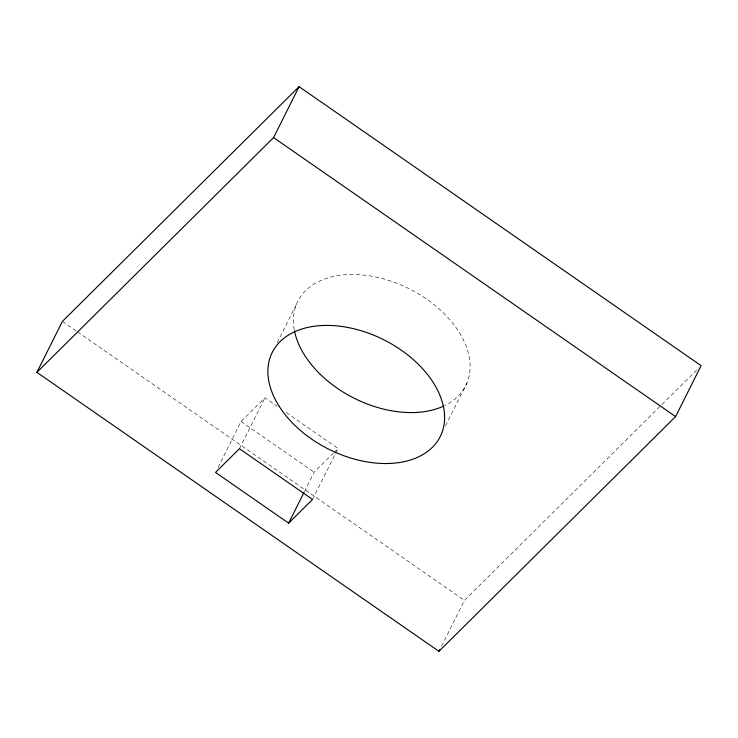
<?xml version="1.0" encoding="UTF-8"?>
<svg xmlns="http://www.w3.org/2000/svg" width="738" height="738" viewBox="0 0 738 738"><rect width="100%" height="100%" fill="white"/><g stroke="black" fill="none" stroke-linecap="round" stroke-linejoin="round"><path stroke-width="0.55" stroke-dasharray="3.69 2.77" d="M277.211 342.709L296.602 303.991M218.088 467.329L241.04 421.481L264.951 397.773L277.137 406.223M239.444 448.713L264.951 397.773M304.453 491.573L314.148 472.209L333.272 453.243M312.543 499.441L338.05 448.501L284.628 411.426M445.475 425.854L466.905 383.059M441.481 646.248L464.433 600.4L698.655 368.077M334.065 452.449L338.05 448.501M241.04 421.481L314.148 472.209M62.407 321.408L76.595 331.261M77.545 331.916L464.433 600.4M294.25 329.785A93.938 61.254 26.6 0 1 409.452 288.89A93.938 61.254 26.6 0 1 444.783 405.559"/><path stroke-width="1.11" d="M36.9 372.349L62.407 321.408L299.075 86.66L701.1 365.651L675.593 416.592L438.925 651.34L36.9 372.349L273.567 137.6L299.075 86.66M288.632 523.159L312.543 499.441L239.444 448.713L215.533 472.431L288.632 523.159L303.936 492.587M438.925 651.34L439.949 649.302M273.567 137.6L675.593 416.592M443.704 406.075A93.938 61.254 26.6 0 1 354.019 398.151A93.938 61.254 26.6 0 1 294.462 330.901M279.351 406.555A93.938 61.254 26.6 0 0 432.394 447.311A93.938 61.254 26.6 0 0 356.989 329.545A93.938 61.254 26.6 0 0 279.351 406.555"/></g></svg>
